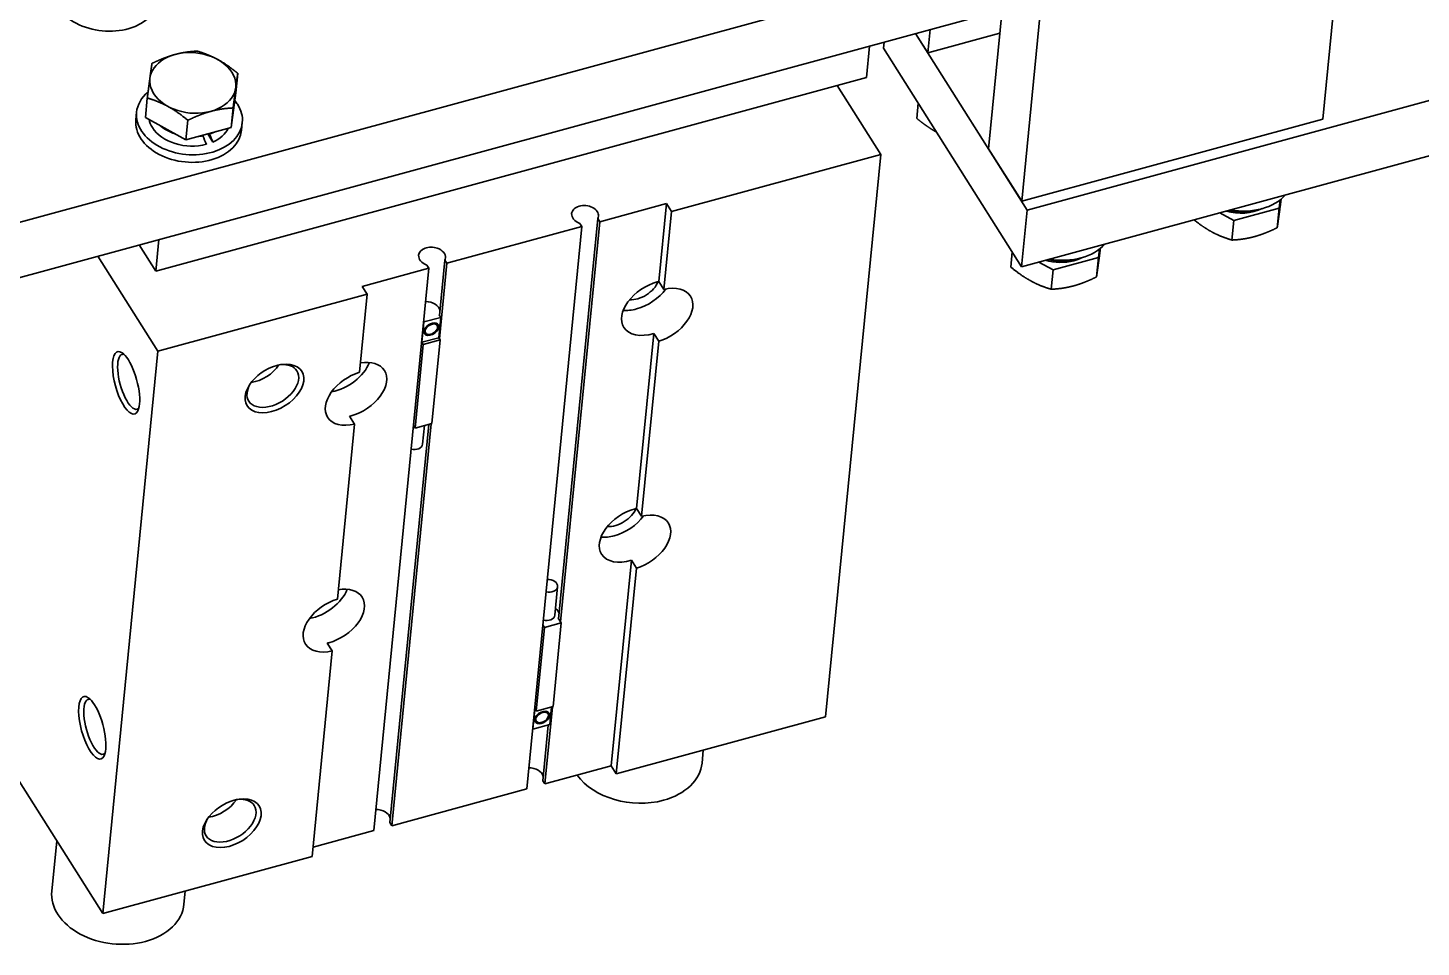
# Model space of a CAD drawing. Header units: millimetres. Extents: x 1333 to 76562, y -37889 to -7215.
# Drawn here: x 8950.7 to 9003.2, y -16774.9 to -16740.3 of the extents above; entities that cross this region are included whole.
import ezdxf

# ---------------------------------------------------------------- set-up
doc = ezdxf.new("R2010")
doc.units = ezdxf.units.MM
doc.header["$LTSCALE"] = 0.5
doc.layers.add('粗实线', color=7, linetype='Continuous', lineweight=35)

msp = doc.modelspace()

# ---------------------------------------------------------------- linework, layer by layer
at = {"layer": '粗实线'}
for p, q in [((8988.327, -16747.176), (9046.059, -16731.452)), ((9050.46, -16732.331), (8988.118, -16749.31)), ((8938.541, -16750.868), (9000.656, -16733.951)), ((8938.332, -16753.002), (9000.447, -16736.085)), ((9000.2, -16736.152), (8999.454, -16743.76)), ((8988.119, -16746.847), (8988.865, -16739.239)), ((8987.385, -16739.642), (8986.872, -16744.873)), ((8984.127, -16740.53), (8988.327, -16747.176)), ((8988.118, -16749.31), (8982.921, -16741.086)), ((8955.528, -16749.471), (8982.278, -16742.186)), ((8988.119, -16746.847), (8999.454, -16743.76)), ((8974.938, -16747.226), (8982.815, -16745.081)), ((8982.815, -16745.081), (8980.741, -16766.246)), ((8966.487, -16749.181), (8971.565, -16747.798)), ((8971.565, -16747.798), (8969.491, -16768.963)), ((8972.169, -16747.491), (8970.692, -16762.556)), ((8972.245, -16747.613), (8970.769, -16762.678)), ((8965.807, -16749.366), (8963.733, -16770.531)), ((8955.612, -16752.49), (8963.489, -16750.344)), ((8974.271, -16751.82), (8973.626, -16758.403)), ((8974.458, -16752.116), (8973.813, -16758.699)), ((8955.612, -16752.49), (8953.537, -16773.655)), ((8963.01, -16755.234), (8962.365, -16761.817)), ((8965.804, -16755.243), (8964.336, -16770.224)), ((8965.896, -16755.218), (8964.413, -16770.346)), ((8973.434, -16760.357), (8972.676, -16768.095)), ((8973.621, -16760.654), (8972.863, -16768.391)), ((8962.173, -16763.771), (8961.415, -16771.509)), ((8947.924, -16764.772), (8953.537, -16773.655)), ((8972.863, -16768.391), (8980.741, -16766.246)), ((8964.413, -16770.346), (8969.491, -16768.963)), ((8953.537, -16773.655), (8961.415, -16771.509))]:
    msp.add_line(p, q, dxfattribs=at)
at = {"layer": '粗实线', "ltscale": 0.085713}
msp.add_line((8984.127, -16740.53), (8984.585, -16741.254), dxfattribs=at)
at = {"layer": '粗实线', "ltscale": 0.087676}
msp.add_line((8984.585, -16741.254), (8984.671, -16740.382), dxfattribs=at)
at = {"layer": '粗实线', "ltscale": 0.281275}
msp.add_line((8984.585, -16741.254), (8987.299, -16740.515), dxfattribs=at)
at = {"layer": '粗实线', "ltscale": 0.118999}
for p, q in [((8982.394, -16741.002), (8982.278, -16742.186)), ((8955.644, -16748.287), (8955.528, -16749.471))]:
    msp.add_line(p, q, dxfattribs=at)
at = {"layer": '粗实线', "ltscale": 0.023482}
msp.add_line((8982.921, -16741.086), (8982.944, -16740.852), dxfattribs=at)
at = {"layer": '粗实线', "ltscale": 0.073598}
for p, q in [((8958.546, -16742.764), (8958.618, -16742.032)), ((8955.142, -16743.691), (8955.214, -16742.959)), ((8958.443, -16743.333), (8958.371, -16744.065)), ((8956.668, -16744.529), (8956.74, -16743.797)), ((8997.809, -16747.109), (8997.737, -16747.841)), ((8996.033, -16748.305), (8996.105, -16747.572)), ((8991.008, -16748.961), (8990.936, -16749.693)), ((8989.304, -16749.425), (8989.233, -16750.157))]:
    msp.add_line(p, q, dxfattribs=at)
at = {"layer": '粗实线', "ltscale": 0.306936}
msp.add_line((8982.815, -16745.081), (8981.176, -16742.486), dxfattribs=at)
at = {"layer": '粗实线', "ltscale": 0.131241}
msp.add_line((8958.371, -16744.065), (8958.546, -16742.764), dxfattribs=at)
at = {"layer": '粗实线', "ltscale": 0.057489}
for p, q in [((8984.229, -16743.155), (8984.173, -16743.727)), ((8987.763, -16748.747), (8987.707, -16749.32))]:
    msp.add_line(p, q, dxfattribs=at)
at = {"layer": '粗实线', "ltscale": 0.028593}
for p, q in [((8954.78, -16743.78), (8954.808, -16743.495)), ((8958.761, -16744.17), (8958.789, -16743.885))]:
    msp.add_line(p, q, dxfattribs=at)
at = {"layer": '粗实线', "ltscale": 0.174069}
msp.add_line((8955.142, -16743.691), (8956.668, -16744.529), dxfattribs=at)
at = {"layer": '粗实线', "ltscale": 0.176529}
for p, q in [((8956.668, -16744.529), (8958.371, -16744.065)), ((8997.809, -16747.109), (8996.105, -16747.572)), ((8991.008, -16748.961), (8989.304, -16749.425))]:
    msp.add_line(p, q, dxfattribs=at)
at = {"layer": '粗实线', "ltscale": 0.002835}
msp.add_line((8957.288, -16744.36), (8957.303, -16744.384), dxfattribs=at)
at = {"layer": '粗实线', "ltscale": 0.036622}
msp.add_line((8957.485, -16744.307), (8957.68, -16744.616), dxfattribs=at)
at = {"layer": '粗实线', "ltscale": 0.003432}
msp.add_line((8957.541, -16744.291), (8957.56, -16744.32), dxfattribs=at)
at = {"layer": '粗实线', "ltscale": 0.23349}
msp.add_line((8986.872, -16744.873), (8988.119, -16746.847), dxfattribs=at)
at = {"layer": '粗实线', "ltscale": 0.032255}
for p, q in [((8997.851, -16746.789), (8997.809, -16747.109)), ((8991.051, -16748.641), (8991.008, -16748.961))]:
    msp.add_line(p, q, dxfattribs=at)
at = {"layer": '粗实线', "ltscale": 0.259625}
for p, q in [((8972.245, -16747.613), (8974.75, -16746.93)), ((8963.302, -16750.048), (8965.807, -16749.366)), ((8970.171, -16768.777), (8972.676, -16768.095))]:
    msp.add_line(p, q, dxfattribs=at)
at = {"layer": '粗实线', "ltscale": 0.294971}
for p, q in [((8974.75, -16746.93), (8974.463, -16749.866)), ((8974.938, -16747.226), (8974.65, -16750.162)), ((8963.489, -16750.344), (8963.202, -16753.28))]:
    msp.add_line(p, q, dxfattribs=at)
at = {"layer": '粗实线', "ltscale": 0.035024}
for p, q in [((8974.75, -16746.93), (8974.938, -16747.226)), ((8963.489, -16750.344), (8963.302, -16750.048)), ((8974.463, -16749.866), (8974.65, -16750.162)), ((8974.458, -16752.116), (8974.271, -16751.82)), ((8962.823, -16754.938), (8963.01, -16755.234)), ((8973.626, -16758.403), (8973.813, -16758.699)), ((8973.621, -16760.654), (8973.434, -16760.357)), ((8961.986, -16763.475), (8962.173, -16763.771)), ((8972.676, -16768.095), (8972.863, -16768.391))]:
    msp.add_line(p, q, dxfattribs=at)
at = {"layer": '粗实线', "ltscale": 0.21445}
msp.add_line((8988.327, -16747.176), (8988.118, -16749.31), dxfattribs=at)
at = {"layer": '粗实线', "ltscale": 0.060821}
msp.add_line((8996.105, -16747.572), (8995.572, -16747.28), dxfattribs=at)
at = {"layer": '粗实线', "ltscale": 0.00091068}
msp.add_line((8996.838, -16747.19), (8996.841, -16747.198), dxfattribs=at)
at = {"layer": '粗实线', "ltscale": 0.014391}
for p, q in [((8971.565, -16747.798), (8971.489, -16747.676)), ((8972.169, -16747.491), (8972.245, -16747.613)), ((8965.807, -16749.366), (8965.73, -16749.244)), ((8966.41, -16749.059), (8966.487, -16749.181)), ((8970.094, -16768.656), (8970.171, -16768.777)), ((8964.336, -16770.224), (8964.413, -16770.346))]:
    msp.add_line(p, q, dxfattribs=at)
at = {"layer": '粗实线', "ltscale": 0.423271}
msp.add_line((8953.35, -16748.912), (8955.612, -16752.49), dxfattribs=at)
at = {"layer": '粗实线', "ltscale": 0.116335}
msp.add_line((8954.906, -16748.488), (8955.528, -16749.471), dxfattribs=at)
at = {"layer": '粗实线', "ltscale": 0.209172}
msp.add_line((8966.41, -16749.059), (8966.206, -16751.141), dxfattribs=at)
at = {"layer": '粗实线', "ltscale": 0.286017}
msp.add_line((8966.487, -16749.181), (8966.208, -16752.027), dxfattribs=at)
at = {"layer": '粗实线', "ltscale": 0.06082}
msp.add_line((8989.304, -16749.425), (8988.771, -16749.132), dxfattribs=at)
at = {"layer": '粗实线', "ltscale": 0.076845}
for p, q in [((8965.619, -16751.389), (8965.544, -16752.153)), ((8966.254, -16751.216), (8966.179, -16751.981)), ((8969.721, -16766.717), (8969.796, -16765.952))]:
    msp.add_line(p, q, dxfattribs=at)
at = {"layer": '粗实线', "ltscale": 0.00163}
for p, q in [((8965.61, -16751.375), (8965.619, -16751.389)), ((8969.721, -16766.717), (8969.712, -16766.703))]:
    msp.add_line(p, q, dxfattribs=at)
at = {"layer": '粗实线', "ltscale": 0.065787}
for p, q in [((8965.619, -16751.389), (8966.254, -16751.216)), ((8965.544, -16752.153), (8966.179, -16751.981)), ((8966.231, -16752.063), (8965.596, -16752.236)), ((8965.288, -16755.384), (8965.922, -16755.211)), ((8970.791, -16762.713), (8970.157, -16762.886)), ((8969.848, -16766.034), (8970.483, -16765.861)), ((8970.356, -16766.544), (8969.721, -16766.717))]:
    msp.add_line(p, q, dxfattribs=at)
at = {"layer": '粗实线', "ltscale": 0.010644}
for p, q in [((8966.067, -16751.428), (8966.123, -16751.518)), ((8970.238, -16766.044), (8970.295, -16766.134))]:
    msp.add_line(p, q, dxfattribs=at)
at = {"layer": '粗实线', "ltscale": 0.011124}
msp.add_line((8966.254, -16751.216), (8966.194, -16751.122), dxfattribs=at)
at = {"layer": '粗实线', "ltscale": 0.010648}
for p, q in [((8965.623, -16751.708), (8965.68, -16751.798)), ((8969.794, -16766.325), (8969.851, -16766.415))]:
    msp.add_line(p, q, dxfattribs=at)
at = {"layer": '粗实线', "ltscale": 0.316314}
for p, q in [((8965.922, -16755.211), (8966.231, -16752.063)), ((8965.288, -16755.384), (8965.596, -16752.236)), ((8970.157, -16762.886), (8969.848, -16766.034)), ((8970.791, -16762.713), (8970.483, -16765.861))]:
    msp.add_line(p, q, dxfattribs=at)
at = {"layer": '粗实线', "ltscale": 0.009729}
for p, q in [((8966.179, -16751.981), (8966.231, -16752.063)), ((8965.596, -16752.236), (8965.544, -16752.153)), ((8969.796, -16765.952), (8969.848, -16766.034))]:
    msp.add_line(p, q, dxfattribs=at)
at = {"layer": '粗实线', "ltscale": 0.011359}
for p, q in [((8965.227, -16755.288), (8965.288, -16755.384)), ((8970.157, -16762.886), (8970.096, -16762.79))]:
    msp.add_line(p, q, dxfattribs=at)
at = {"layer": '粗实线', "ltscale": 0.070309}
msp.add_line((8965.576, -16755.986), (8965.645, -16755.286), dxfattribs=at)
at = {"layer": '粗实线', "ltscale": 0.107225}
msp.add_line((8970.655, -16761.354), (8970.55, -16762.421), dxfattribs=at)
at = {"layer": '粗实线', "ltscale": 0.020853}
msp.add_line((8970.68, -16762.537), (8970.791, -16762.713), dxfattribs=at)
at = {"layer": '粗实线', "ltscale": 0.292269}
msp.add_line((8970.456, -16765.869), (8970.171, -16768.777), dxfattribs=at)
at = {"layer": '粗实线', "ltscale": 0.066893}
msp.add_line((8970.356, -16766.544), (8970.421, -16765.878), dxfattribs=at)
at = {"layer": '粗实线', "ltscale": 0.210655}
msp.add_line((8970.3, -16766.559), (8970.094, -16768.656), dxfattribs=at)
at = {"layer": '粗实线', "ltscale": 0.049202}
for p, q in [((8976.089, -16767.989), (8976.137, -16767.5)), ((8956.593, -16773.299), (8956.641, -16772.809))]:
    msp.add_line(p, q, dxfattribs=at)
at = {"layer": '粗实线', "ltscale": 0.190923}
msp.add_line((8951.617, -16772.811), (8951.803, -16770.911), dxfattribs=at)
at = {"layer": '粗实线', "ltscale": 0.236612}
msp.add_line((8961.45, -16771.153), (8963.733, -16770.531), dxfattribs=at)
at = {"layer": '粗实线'}
for centre, radius, start, end in [((8917.26, -16761.534), 43.561, 22.7304, 23.1845), ((8926.157, -16757.311), 33.983, 21.9349, 22.4738)]:
    msp.add_arc(centre, radius, start, end, dxfattribs=at)
for centre, major_axis, ratio, start_param, end_param in [((8953.652, -16739.04), (1.99, -0.195), 0.699294, 3.141621, 6.283214), ((8956.926, -16742.392), (-1.617, 0.159), 0.699294, 5.210735, 11.49392), ((8956.798, -16743.69), (1.99, -0.195), 0.699294, 2.534185, 3.141621), ((8956.798, -16743.69), (1.99, -0.195), 0.699294, 0.498346, 0.610932), ((8956.798, -16743.69), (1.99, -0.195), 0.699294, 0.000029, 0.498346), ((8956.798, -16743.69), (1.99, -0.195), 0.699294, 3.141621, 6.283214), ((8956.771, -16743.975), (1.99, -0.195), 0.699294, 3.141621, 6.283214), ((8956.798, -16743.69), (1.53, -0.15), 0.699294, 3.35203, 3.639939), ((8956.798, -16743.69), (1.53, -0.15), 0.699294, 3.639939, 5.210735), ((8956.833, -16743.335), (1.53, -0.15), 0.699294, 3.926754, 4.399331), ((8956.833, -16743.335), (1.53, -0.15), 0.699294, 5.274102, 5.459162), ((8956.798, -16743.69), (1.53, -0.15), 0.699294, 5.393439, 6.037556), ((8956.833, -16743.335), (1.53, -0.15), 0.699294, 4.962314, 5.092092), ((8956.798, -16743.69), (1.045, -0.102), 0.699294, 5.27011, 5.338904), ((8996.327, -16745.809), (-1.99, 0.195), 0.699294, 1.460317, 2.677765), ((8996.354, -16745.524), (-1.99, 0.195), 0.699294, 2.064649, 2.075293), ((8971.687, -16747.36), (-0.504, 0.049), 0.699294, 6.28317, 7.518155), ((8971.687, -16747.36), (-0.504, 0.049), 0.699294, 3.141563, 6.28317), ((8971.687, -16747.36), (-0.504, 0.049), 0.699294, 2.903315, 3.141563), ((8996.281, -16746.271), (1.447, -0.142), 0.699294, 4.454171, 5.438823), ((8996.292, -16746.165), (-1.53, 0.15), 0.699294, 1.384972, 2.005775), ((8989.526, -16747.661), (-1.99, 0.195), 0.699294, 1.460332, 2.677944), ((8965.929, -16748.928), (-0.504, 0.049), 0.699294, 6.28317, 7.518155), ((8965.929, -16748.928), (-0.504, 0.049), 0.699294, 4.376563, 6.28317), ((8965.929, -16748.928), (-0.504, 0.049), 0.699294, 3.141563, 4.376563), ((8965.929, -16748.928), (-0.504, 0.049), 0.699294, 2.903315, 3.141563), ((8989.48, -16748.124), (1.447, -0.142), 0.699294, 5.210735, 5.438813), ((8989.554, -16747.377), (-1.99, 0.195), 0.699294, 2.06786, 2.071743), ((8989.48, -16748.124), (1.447, -0.142), 0.699294, 4.45424, 5.210735), ((8989.491, -16748.017), (-1.53, 0.15), 0.699294, 1.385383, 2.077672), ((8974.31, -16750.859), (1.162, 0.735), 0.627892, 1.116314, 3.141553), ((8973.718, -16749.921), (0.708, 0.447), 0.627892, 3.85242, 5.572196), ((8974.31, -16750.859), (1.162, 0.735), 0.627892, 1.070844, 1.116314), ((8974.497, -16751.155), (1.162, 0.735), 0.627892, 6.283146, 7.35403), ((8973.718, -16749.921), (1.162, 0.735), 0.627892, 4.257907, 5.276342), ((8974.497, -16751.155), (1.162, 0.735), 0.627892, 4.303377, 6.283146), ((8965.729, -16750.973), (0.498, -0.049), 0.699294, 0.179672, 1.728739), ((8965.729, -16750.973), (0.498, -0.049), 0.699294, 5.986132, 6.103457), ((8973.718, -16749.921), (1.162, 0.735), 0.627892, 3.839023, 4.257907), ((8965.902, -16751.658), (0.264, 0.167), 0.627892, 0.000032, 3.141625), ((8965.902, -16751.658), (0.264, 0.167), 0.627892, 3.141625, 5.828703), ((8965.902, -16751.658), (-0.222, -0.14), 0.627892, 3.141625, 5.828703), ((8965.902, -16751.658), (-0.222, -0.14), 0.627892, 0.000032, 3.141625), ((8965.798, -16751.493), (-0.264, -0.167), 0.627892, 2.568054, 2.622786), ((8965.902, -16751.658), (0.264, 0.167), 0.627892, 5.828703, 6.283218), ((8974.31, -16750.859), (1.162, 0.735), 0.627892, 3.141553, 4.303377), ((8965.798, -16751.493), (-0.264, -0.167), 0.627892, 0.518487, 0.573424), ((8965.902, -16751.658), (-0.222, -0.14), 0.627892, 5.828703, 6.283218), ((8954.415, -16753.677), (0.32, -1.173), 0.341672, 2.769481, 6.655269), ((8954.546, -16753.641), (0.281, -1.033), 0.341672, 3.14163, 6.283223), ((8954.415, -16753.677), (0.32, -1.173), 0.341672, 2.302446, 2.769481), ((8954.546, -16753.641), (0.281, -1.033), 0.341672, 2.938976, 3.14163), ((8954.415, -16753.677), (0.32, -1.173), 0.341672, 0.372084, 2.302446), ((8959.997, -16753.892), (1.028, 0.65), 0.627892, 2.202944, 7.221845), ((8959.997, -16753.892), (1.028, 0.65), 0.627892, 1.116314, 2.202944), ((8959.353, -16752.872), (0.905, 0.572), 0.627892, 4.096802, 5.328171), ((8959.997, -16753.892), (1.028, 0.65), 0.627892, 0.938659, 1.116314), ((8959.937, -16753.796), (0.905, 0.572), 0.627892, 6.283146, 7.171306), ((8962.383, -16753.008), (1.162, 0.735), 0.627892, 4.148303, 5.585699), ((8962.975, -16753.946), (1.162, 0.735), 0.627892, 6.283146, 7.266485), ((8959.937, -16753.796), (0.905, 0.572), 0.627892, 2.251521, 3.141553), ((8959.937, -16753.796), (0.905, 0.572), 0.627892, 3.141553, 6.283146), ((8963.162, -16754.242), (1.162, 0.735), 0.627892, 1.161785, 3.141553), ((8962.975, -16753.946), (1.162, 0.735), 0.627892, 4.257907, 6.283146), ((8954.546, -16753.641), (0.281, -1.033), 0.341672, 0.000037, 0.203075), ((8963.162, -16754.242), (1.162, 0.735), 0.627892, 3.141553, 4.212437), ((8962.975, -16753.946), (1.162, 0.735), 0.627892, 4.212437, 4.257907), ((8965.24, -16755.953), (0.336, -0.033), 0.699294, 4.477393, 6.283214), ((8973.473, -16759.396), (1.162, 0.735), 0.627892, 1.116314, 3.141553), ((8972.881, -16758.458), (0.708, 0.447), 0.627892, 3.85242, 5.572196), ((8973.473, -16759.396), (1.162, 0.735), 0.627892, 1.070844, 1.116314), ((8972.881, -16758.458), (1.162, 0.735), 0.627892, 4.257907, 5.276342), ((8973.661, -16759.692), (1.162, 0.735), 0.627892, 4.303377, 6.283146), ((8973.661, -16759.692), (1.162, 0.735), 0.627892, 6.283146, 7.35403), ((8972.881, -16758.458), (1.162, 0.735), 0.627892, 3.839023, 4.257907), ((8973.473, -16759.396), (1.162, 0.735), 0.627892, 3.141553, 4.303377), ((8961.546, -16761.545), (1.162, 0.735), 0.627892, 4.148303, 5.585699), ((8962.139, -16762.483), (1.162, 0.735), 0.627892, 6.283146, 7.266485), ((8970.319, -16761.321), (-0.336, 0.033), 0.699294, 1.335801, 3.141621), ((8970.319, -16761.321), (-0.336, 0.033), 0.699294, 3.141621, 4.947464), ((8962.326, -16762.779), (1.162, 0.735), 0.627892, 1.161785, 3.141553), ((8962.139, -16762.483), (1.162, 0.735), 0.627892, 4.257907, 6.283146), ((8970.214, -16762.389), (-0.336, 0.033), 0.699294, 1.335801, 3.141621), ((8970.214, -16762.389), (-0.498, 0.049), 0.699294, 3.320554, 3.971454), ((8970.214, -16762.389), (-0.498, 0.049), 0.699294, 2.84454, 2.961864), ((8962.326, -16762.779), (1.162, 0.735), 0.627892, 3.141553, 4.212437), ((8962.139, -16762.483), (1.162, 0.735), 0.627892, 4.212437, 4.257907), ((8953.142, -16766.661), (0.32, -1.173), 0.341672, 2.769481, 6.655269), ((8953.274, -16766.625), (0.281, -1.033), 0.341672, 3.14163, 6.283223), ((8953.142, -16766.661), (0.32, -1.173), 0.341672, 2.302446, 2.769481), ((8953.274, -16766.625), (0.281, -1.033), 0.341672, 2.938976, 3.14163), ((8953.142, -16766.661), (0.32, -1.173), 0.341672, 0.372084, 2.302446), ((8970.073, -16766.275), (0.264, 0.167), 0.627892, 0.000032, 2.687111), ((8970.073, -16766.275), (-0.222, -0.14), 0.627892, 3.141625, 6.283218), ((8970.073, -16766.275), (0.264, 0.167), 0.627892, 3.141625, 6.283218), ((8970.073, -16766.275), (-0.222, -0.14), 0.627892, 0.000032, 2.687111), ((8969.969, -16766.11), (-0.264, -0.167), 0.627892, 2.568054, 2.622786), ((8970.073, -16766.275), (-0.222, -0.14), 0.627892, 2.687111, 3.141625), ((8970.073, -16766.275), (0.264, 0.167), 0.627892, 2.687111, 3.141625), ((8969.969, -16766.11), (-0.264, -0.167), 0.627892, 0.518487, 0.573424), ((8953.274, -16766.625), (0.281, -1.033), 0.341672, 0.000037, 0.203075), ((8969.613, -16768.525), (-0.504, 0.049), 0.699294, 3.377563, 4.868368), ((8973.601, -16767.745), (2.488, -0.244), 0.699294, 5.210735, 6.283148), ((8973.601, -16767.745), (2.488, -0.244), 0.699294, 3.690756, 5.210735), ((8958.394, -16770.255), (1.028, 0.65), 0.627892, 2.202944, 7.221845), ((8958.394, -16770.255), (1.028, 0.65), 0.627892, 1.116314, 2.202944), ((8957.749, -16769.235), (0.905, 0.572), 0.627892, 4.096802, 5.328171), ((8958.394, -16770.255), (1.028, 0.65), 0.627892, 0.938659, 1.116314), ((8958.333, -16770.159), (0.905, 0.572), 0.627892, 6.283146, 7.171306), ((8958.333, -16770.159), (0.905, 0.572), 0.627892, 3.141553, 6.283146), ((8963.854, -16770.093), (-0.504, 0.049), 0.699294, 3.377563, 4.868368), ((8958.333, -16770.159), (0.905, 0.572), 0.627892, 2.251521, 3.141553), ((8954.105, -16773.055), (2.488, -0.244), 0.699294, 3.141555, 5.210735), ((8954.105, -16773.055), (2.488, -0.244), 0.699294, 5.210735, 6.283148)]:
    msp.add_ellipse(centre, major_axis=major_axis, ratio=ratio, start_param=start_param, end_param=end_param, dxfattribs=at)
for points, knots in [([(8955.214, -16742.959), (8955.25, -16742.667), (8955.283, -16742.413), (8955.311, -16742.198), (8955.343, -16741.969), (8955.373, -16741.764), (8955.378, -16741.728), (8955.383, -16741.693), (8955.388, -16741.658)], [0, 0, 0, 0, 0, 0, 8.947376, 8.947376, 8.947376, 10.903425, 10.903425, 10.903425, 10.903425, 10.903425, 10.903425]), ([(8957.092, -16741.194), (8957.362, -16741.273), (8957.616, -16741.368), (8957.855, -16741.487), (8958.146, -16741.667), (8958.45, -16741.898), (8958.505, -16741.941), (8958.561, -16741.986), (8958.618, -16742.032)], [0, 0, 0, 0, 0, 0, 8.947376, 8.947376, 8.947376, 10.903425, 10.903425, 10.903425, 10.903425, 10.903425, 10.903425]), ([(8958.618, -16742.032), (8958.594, -16742.191), (8958.569, -16742.362), (8958.543, -16742.552), (8958.508, -16742.822), (8958.466, -16743.147), (8958.459, -16743.207), (8958.451, -16743.269), (8958.443, -16743.333)], [0, 0, 0, 0, 0, 0, 8.947376, 8.947376, 8.947376, 10.903425, 10.903425, 10.903425, 10.903425, 10.903425, 10.903425]), ([(8956.74, -16743.797), (8956.482, -16743.585), (8956.237, -16743.407), (8956, -16743.264), (8955.705, -16743.123), (8955.389, -16743.013), (8955.331, -16742.994), (8955.273, -16742.976), (8955.214, -16742.959)], [0, 0, 0, 0, 0, 0, 8.947376, 8.947376, 8.947376, 10.903425, 10.903425, 10.903425, 10.903425, 10.903425, 10.903425]), ([(8997.737, -16747.841), (8997.76, -16747.682), (8997.785, -16747.511), (8997.811, -16747.321), (8997.842, -16747.087), (8997.877, -16746.811), (8997.879, -16746.795), (8997.881, -16746.78), (8997.883, -16746.764)], [0, 0, 0, 0, 0, 0, 8.947376, 8.947376, 8.947376, 9.474076, 9.474076, 9.474076, 9.474076, 9.474076, 9.474076]), ([(8994.602, -16747.544), (8994.838, -16747.731), (8995.063, -16747.888), (8995.283, -16748.017), (8995.561, -16748.148), (8995.858, -16748.251), (8995.916, -16748.27), (8995.974, -16748.288), (8996.033, -16748.305)], [0.663946, 0.663946, 0.663946, 0.663946, 0.663946, 0.663946, 8.947376, 8.947376, 8.947376, 10.903425, 10.903425, 10.903425, 10.903425, 10.903425, 10.903425]), ([(8990.936, -16749.693), (8990.96, -16749.535), (8990.984, -16749.364), (8991.01, -16749.173), (8991.041, -16748.939), (8991.076, -16748.663), (8991.078, -16748.647), (8991.08, -16748.632), (8991.082, -16748.616)], [0, 0, 0, 0, 0, 0, 8.947376, 8.947376, 8.947376, 9.474067, 9.474067, 9.474067, 9.474067, 9.474067, 9.474067]), ([(8987.707, -16749.32), (8987.964, -16749.531), (8988.209, -16749.709), (8988.446, -16749.852), (8988.741, -16749.993), (8989.057, -16750.103), (8989.115, -16750.122), (8989.173, -16750.14), (8989.233, -16750.157)], [0, 0, 0, 0, 0, 0, 8.947376, 8.947376, 8.947376, 10.903425, 10.903425, 10.903425, 10.903425, 10.903425, 10.903425])]:
    msp.add_open_spline(points, degree=5, knots=knots, dxfattribs=at)
for points in [[(8955.388, -16741.658), (8955.569, -16741.57), (8955.744, -16741.492), (8955.914, -16741.425), (8956.082, -16741.369), (8956.25, -16741.323)], [(8956.25, -16741.323), (8956.418, -16741.277), (8956.584, -16741.243), (8956.75, -16741.218), (8956.919, -16741.202), (8957.092, -16741.194)], [(8957.601, -16743.461), (8957.433, -16743.507), (8957.265, -16743.563), (8957.095, -16743.63), (8956.92, -16743.708), (8956.74, -16743.797)], [(8958.443, -16743.333), (8958.27, -16743.341), (8958.101, -16743.356), (8957.935, -16743.381), (8957.77, -16743.415), (8957.601, -16743.461)], [(8984.173, -16743.727), (8984.328, -16743.855), (8984.478, -16743.97), (8984.625, -16744.073), (8984.771, -16744.164), (8984.917, -16744.245)], [(8996.875, -16748.176), (8997.043, -16748.131), (8997.211, -16748.074), (8997.381, -16748.007), (8997.556, -16747.929), (8997.737, -16747.841)], [(8996.033, -16748.305), (8996.206, -16748.297), (8996.375, -16748.281), (8996.541, -16748.257), (8996.707, -16748.222), (8996.875, -16748.176)], [(8989.233, -16750.157), (8989.405, -16750.149), (8989.574, -16750.133), (8989.74, -16750.109), (8989.906, -16750.075), (8990.074, -16750.029)], [(8990.074, -16750.029), (8990.242, -16749.983), (8990.41, -16749.927), (8990.58, -16749.859), (8990.755, -16749.781), (8990.936, -16749.693)]]:
    msp.add_open_spline(points, degree=5, dxfattribs=at)

doc.saveas('drawing.dxf')
